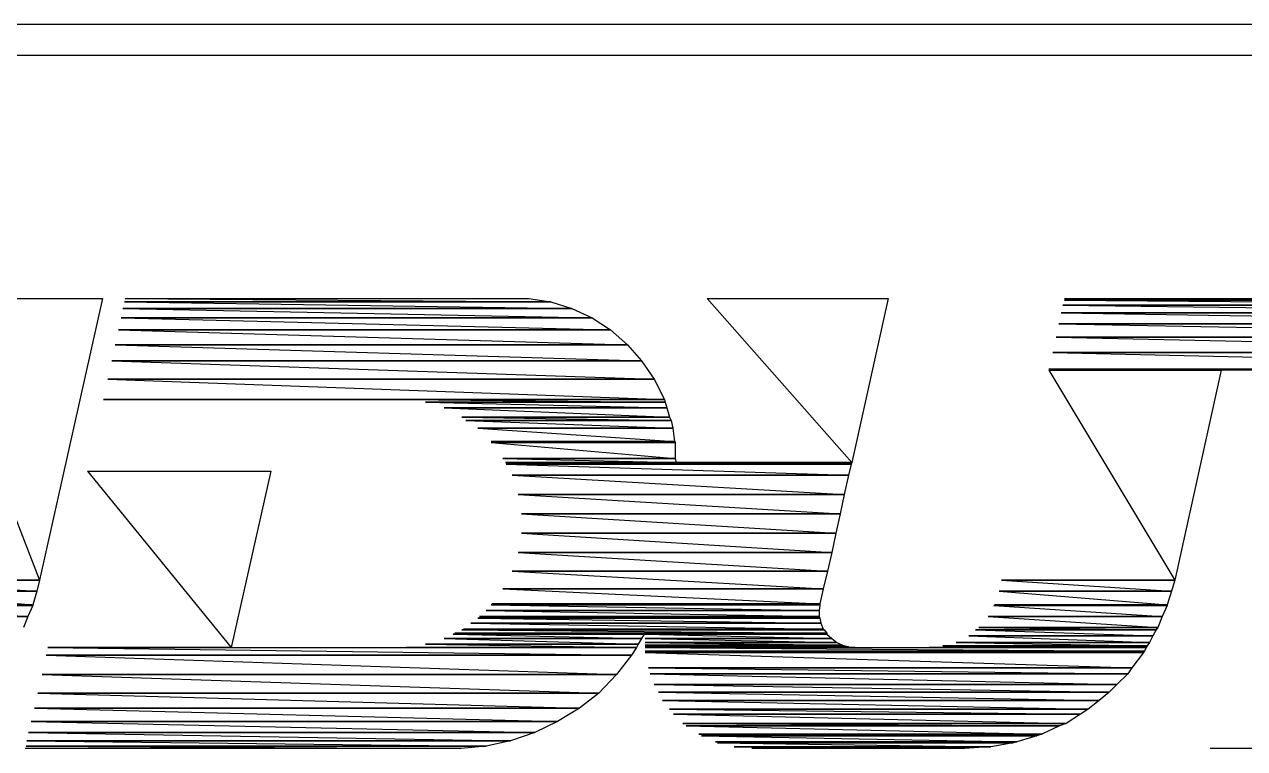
# Model space of a CAD drawing. Header units: millimetres. Extents: x 14 to 201, y 16 to 268.
# Drawn here: x 79.97 to 110.68, y 34.01 to 52.24 of the extents above; entities that cross this region are included whole.
import ezdxf

# ---------------------------------------------------------------- set-up
doc = ezdxf.new("R2010")
doc.units = ezdxf.units.MM
doc.layers.get('0').update_dxf_attribs({"linetype": 'CONTINUOUS'})

msp = doc.modelspace()

# ---------------------------------------------------------------- linework, layer by layer
at = {"color": 0}
for p, q in [((198.121, 52.2386), (17.0174, 52.2386)), ((149.648, 51.4558), (16.214, 51.4558)), ((93.2173, 45.2547), (82.4865, 45.2547)), ((82.4865, 45.2547), (93.7465, 45.0854)), ((82.4865, 45.2547), (93.2173, 45.2547)), ((82.5073, 45.339), (93.2173, 45.2547)), ((82.5073, 45.339), (92.6677, 45.339)), ((92.6677, 45.339), (93.2173, 45.2547)), ((93.2173, 45.2547), (93.7465, 45.0854)), ((97.1543, 45.339), (100.795, 41.2115)), ((97.1543, 45.339), (101.706, 45.339)), ((101.706, 45.339), (100.795, 41.2115)), ((122.386, 45.1693), (106.109, 45.1693)), ((106.109, 45.1693), (122.809, 44.9792)), ((106.109, 45.1693), (122.386, 45.1693)), ((106.15, 45.339), (121.941, 45.296)), ((106.15, 45.339), (121.455, 45.339)), ((121.941, 45.296), (106.15, 45.296)), ((106.15, 45.296), (122.386, 45.1693)), ((106.15, 45.296), (121.941, 45.296)), ((94.2552, 44.8525), (82.4011, 44.8525)), ((82.4011, 44.8525), (94.7208, 44.5562)), ((82.4011, 44.8525), (94.2552, 44.8525)), ((93.7465, 45.0854), (82.4438, 45.0854)), ((82.4438, 45.0854), (94.2552, 44.8525)), ((82.4438, 45.0854), (93.7465, 45.0854)), ((93.7465, 45.0854), (94.2552, 44.8525)), ((94.2552, 44.8525), (94.7208, 44.5562)), ((122.809, 44.9792), (106.066, 44.9792)), ((106.066, 44.9792), (123.19, 44.7036)), ((106.066, 44.9792), (122.809, 44.9792)), ((94.7208, 44.5562), (82.3376, 44.5562)), ((82.3376, 44.5562), (95.1438, 44.1745)), ((82.3376, 44.5562), (94.7208, 44.5562)), ((94.7208, 44.5562), (95.1438, 44.1745)), ((123.19, 44.7036), (106.003, 44.7036)), ((106.003, 44.7036), (123.529, 44.366)), ((106.003, 44.7036), (123.19, 44.7036)), ((123.529, 44.366), (105.94, 44.366)), ((105.94, 44.366), (123.804, 43.9843)), ((105.94, 44.366), (123.529, 44.366)), ((95.1438, 44.1745), (82.2537, 44.1745)), ((82.2537, 44.1745), (95.5036, 43.772)), ((82.2537, 44.1745), (95.1438, 44.1745)), ((95.1438, 44.1745), (95.5036, 43.772)), ((123.804, 43.9843), (105.854, 43.9843)), ((105.854, 43.9843), (123.994, 43.561)), ((105.854, 43.9843), (123.804, 43.9843)), ((95.5036, 43.772), (82.1697, 43.772)), ((82.1697, 43.772), (95.8219, 43.3077)), ((82.1697, 43.772), (95.5036, 43.772)), ((95.5036, 43.772), (95.8219, 43.3077)), ((95.8219, 43.3077), (82.0635, 43.3077)), ((82.0635, 43.3077), (96.0755, 42.799)), ((82.0635, 43.3077), (95.8219, 43.3077)), ((95.8219, 43.3077), (96.0755, 42.799)), ((123.994, 43.561), (105.749, 43.561)), ((105.749, 43.561), (124.015, 43.5405)), ((105.749, 43.561), (123.994, 43.561)), ((124.015, 43.5405), (105.749, 43.5405)), ((105.749, 43.5405), (108.924, 38.2489)), ((105.749, 43.5405), (110.087, 43.5405)), ((110.087, 43.5405), (108.924, 38.2489)), ((96.0755, 42.799), (81.9573, 42.799)), ((81.9573, 42.799), (96.0755, 42.799)), ((81.9573, 42.799), (96.0755, 42.799)), ((89.578, 42.799), (96.096, 42.7359)), ((89.578, 42.799), (96.0755, 42.799)), ((96.096, 42.7359), (90.0645, 42.7359)), ((90.0645, 42.7359), (96.139, 42.587)), ((90.0645, 42.7359), (96.096, 42.7359)), ((96.0755, 42.799), (96.096, 42.7359)), ((96.096, 42.7359), (96.139, 42.587)), ((96.139, 42.587), (90.5302, 42.587)), ((90.5302, 42.587), (96.2021, 42.3541)), ((90.5302, 42.587), (96.139, 42.587)), ((96.139, 42.587), (96.2021, 42.3541)), ((96.2021, 42.3541), (90.974, 42.3541)), ((90.974, 42.3541), (96.2448, 42.2698)), ((90.974, 42.3541), (96.2021, 42.3541)), ((96.2448, 42.2698), (91.0802, 42.2698)), ((91.0802, 42.2698), (96.2875, 42.0797)), ((91.0802, 42.2698), (96.2448, 42.2698)), ((96.2875, 42.0797), (91.3765, 42.0797)), ((91.3765, 42.0797), (96.3291, 41.7407)), ((91.3765, 42.0797), (96.2875, 42.0797)), ((96.2021, 42.3541), (96.2448, 42.2698)), ((96.2448, 42.2698), (96.2875, 42.0797)), ((96.2875, 42.0797), (96.3291, 41.7407)), ((96.3291, 41.7407), (91.7152, 41.7407)), ((91.7152, 41.7407), (96.351, 41.7202)), ((91.7152, 41.7407), (96.3291, 41.7407)), ((96.351, 41.7202), (91.7152, 41.7202)), ((91.7152, 41.7202), (96.351, 41.3177)), ((91.7152, 41.7202), (96.351, 41.7202)), ((96.3291, 41.7407), (96.351, 41.7202)), ((96.351, 41.7202), (96.351, 41.3177)), ((96.351, 41.3177), (92.0115, 41.3177)), ((92.0115, 41.3177), (96.3718, 41.2115)), ((92.0115, 41.3177), (96.351, 41.3177)), ((96.3718, 41.2115), (92.075, 41.2115)), ((92.075, 41.2115), (96.3718, 41.1688)), ((92.075, 41.2115), (96.3718, 41.2115)), ((96.3718, 41.1688), (92.0958, 41.1688)), ((92.0958, 41.1688), (100.711, 40.8947)), ((92.0958, 41.1688), (100.775, 41.1688)), ((96.351, 41.3177), (96.3718, 41.2115)), ((100.795, 41.2115), (96.3718, 41.2115)), ((96.3718, 41.2115), (100.775, 41.1688)), ((96.3718, 41.2115), (100.795, 41.2115)), ((96.3718, 41.2115), (96.3718, 41.1688)), ((100.775, 41.1688), (96.3718, 41.1688)), ((100.775, 41.1688), (100.711, 40.8947)), ((100.795, 41.2115), (100.775, 41.1688)), ((81.5552, 40.9995), (85.175, 36.5552)), ((81.5552, 40.9995), (86.1702, 40.9995)), ((86.1702, 40.9995), (85.175, 36.5552)), ((100.711, 40.8947), (92.2443, 40.8947)), ((92.2443, 40.8947), (100.605, 40.4068)), ((92.2443, 40.8947), (100.711, 40.8947)), ((100.711, 40.8947), (100.605, 40.4068)), ((100.605, 40.4068), (92.3918, 40.4068)), ((92.3918, 40.4068), (100.499, 39.9203)), ((92.3918, 40.4068), (100.605, 40.4068)), ((100.605, 40.4068), (100.499, 39.9203)), ((100.499, 39.9203), (92.4775, 39.9203)), ((92.4775, 39.9203), (100.393, 39.4339)), ((92.4775, 39.9203), (100.499, 39.9203)), ((100.499, 39.9203), (100.393, 39.4339)), ((100.393, 39.4339), (92.4775, 39.4339)), ((92.4775, 39.4339), (100.288, 38.946)), ((92.4775, 39.4339), (100.393, 39.4339)), ((100.393, 39.4339), (100.288, 38.946)), ((100.288, 38.946), (92.3918, 38.946)), ((92.3918, 38.946), (100.182, 38.4803)), ((92.3918, 38.946), (100.288, 38.946)), ((100.288, 38.946), (100.182, 38.4803)), ((100.182, 38.4803), (92.2443, 38.4803)), ((92.2443, 38.4803), (100.076, 38.0365)), ((92.2443, 38.4803), (100.182, 38.4803)), ((100.182, 38.4803), (100.076, 38.0365)), ((108.924, 38.2489), (104.563, 38.2489)), ((104.563, 38.2489), (108.839, 37.9734)), ((104.563, 38.2489), (108.924, 38.2489)), ((108.924, 38.2489), (108.839, 37.9734)), ((100.076, 38.0365), (92.0115, 38.0365)), ((92.0115, 38.0365), (99.9917, 37.6548)), ((92.0115, 38.0365), (100.076, 38.0365)), ((100.076, 38.0365), (99.9917, 37.6548)), ((108.839, 37.9734), (104.499, 37.9734)), ((104.499, 37.9734), (108.733, 37.6343)), ((104.499, 37.9734), (108.839, 37.9734)), ((108.839, 37.9734), (108.733, 37.6343)), ((99.9698, 37.4869), (91.5885, 37.4869)), ((91.5885, 37.4869), (99.9698, 37.338)), ((91.5885, 37.4869), (99.9698, 37.4869)), ((99.9917, 37.6343), (91.7152, 37.6343)), ((91.7152, 37.6343), (99.9698, 37.4869)), ((91.7152, 37.6343), (99.9917, 37.6343)), ((99.9917, 37.6548), (91.736, 37.6548)), ((91.736, 37.6548), (99.9917, 37.6343)), ((91.736, 37.6548), (99.9917, 37.6548)), ((99.9917, 37.6343), (99.9698, 37.4869)), ((99.9698, 37.4869), (99.9698, 37.338)), ((99.9917, 37.6548), (99.9917, 37.6343)), ((108.733, 37.6135), (104.372, 37.6135)), ((104.372, 37.6135), (108.606, 37.338)), ((104.372, 37.6135), (108.733, 37.6135)), ((108.733, 37.6343), (104.395, 37.6343)), ((104.395, 37.6343), (108.733, 37.6135)), ((104.395, 37.6343), (108.733, 37.6343)), ((108.733, 37.6135), (108.606, 37.338)), ((108.733, 37.6343), (108.733, 37.6135)), ((100.013, 37.1683), (91.2068, 37.1683)), ((91.2068, 37.1683), (100.076, 37.0209)), ((91.2068, 37.1683), (100.013, 37.1683)), ((99.9917, 37.2953), (91.3765, 37.2953)), ((91.3765, 37.2953), (100.013, 37.1683)), ((91.3765, 37.2953), (99.9917, 37.2953)), ((99.9698, 37.338), (91.4192, 37.338)), ((91.4192, 37.338), (99.9917, 37.2953)), ((91.4192, 37.338), (99.9698, 37.338)), ((99.9698, 37.338), (99.9917, 37.2953)), ((99.9917, 37.2953), (100.013, 37.1683)), ((100.013, 37.1683), (100.076, 37.0209)), ((108.606, 37.338), (104.225, 37.338)), ((104.225, 37.338), (108.5, 37.0625)), ((104.225, 37.338), (108.606, 37.338)), ((108.606, 37.338), (108.5, 37.0625)), ((95.5668, 36.8928), (90.763, 36.8928)), ((90.763, 36.8928), (95.5036, 36.788)), ((90.763, 36.8928), (95.5668, 36.8928)), ((100.161, 36.915), (90.8043, 36.915)), ((90.8043, 36.915), (95.5668, 36.8928)), ((90.8043, 36.915), (95.589, 36.915)), ((100.096, 36.999), (90.974, 36.999)), ((90.974, 36.999), (100.161, 36.915)), ((90.974, 36.999), (100.096, 36.999)), ((100.076, 37.0209), (91.0167, 37.0209)), ((91.0167, 37.0209), (100.096, 36.999)), ((91.0167, 37.0209), (100.076, 37.0209)), ((95.5668, 36.8928), (95.5036, 36.788)), ((95.589, 36.915), (95.5668, 36.8928)), ((95.589, 36.915), (100.161, 36.8928)), ((95.589, 36.915), (100.161, 36.915)), ((100.161, 36.8928), (95.589, 36.8928)), ((95.589, 36.8928), (100.288, 36.788)), ((95.589, 36.8928), (100.161, 36.8928)), ((100.076, 37.0209), (100.096, 36.999)), ((100.096, 36.999), (100.161, 36.915)), ((100.161, 36.915), (100.161, 36.8928)), ((100.161, 36.8928), (100.288, 36.788)), ((108.458, 36.999), (103.907, 36.999)), ((103.907, 36.999), (108.373, 36.8515)), ((103.907, 36.999), (108.458, 36.999)), ((108.5, 37.0625), (103.992, 37.0625)), ((103.992, 37.0625), (108.458, 36.999)), ((103.992, 37.0625), (108.5, 37.0625)), ((108.458, 36.999), (108.373, 36.8515)), ((108.5, 37.0625), (108.458, 36.999)), ((85.175, 36.5552), (80.56, 36.5552)), ((80.56, 36.5552), (95.25, 36.3636)), ((80.56, 36.5552), (95.3767, 36.5552)), ((95.3767, 36.5552), (89.578, 36.5552)), ((95.4193, 36.6391), (90.0645, 36.6391)), ((90.0645, 36.6391), (95.3767, 36.5552)), ((90.0645, 36.6391), (95.4193, 36.6391)), ((95.5036, 36.788), (90.5302, 36.788)), ((90.5302, 36.788), (95.4193, 36.6391)), ((90.5302, 36.788), (95.5036, 36.788)), ((95.3767, 36.5552), (95.25, 36.3636)), ((95.4193, 36.6391), (95.3767, 36.5552)), ((95.5036, 36.788), (95.4193, 36.6391)), ((100.288, 36.788), (95.589, 36.788)), ((95.589, 36.788), (100.415, 36.6818)), ((95.589, 36.788), (100.288, 36.788)), ((100.415, 36.6818), (95.589, 36.6818)), ((95.589, 36.6818), (100.562, 36.6187)), ((95.589, 36.6818), (100.415, 36.6818)), ((100.562, 36.6187), (95.589, 36.6187)), ((95.589, 36.6187), (100.711, 36.576)), ((95.589, 36.6187), (100.562, 36.6187)), ((100.711, 36.576), (95.589, 36.576)), ((95.589, 36.576), (100.881, 36.5552)), ((95.589, 36.576), (100.711, 36.576)), ((100.881, 36.5552), (95.589, 36.5552)), ((95.589, 36.5552), (108.162, 36.4698)), ((95.589, 36.5552), (108.204, 36.5552)), ((100.288, 36.788), (100.415, 36.6818)), ((100.415, 36.6818), (100.562, 36.6187)), ((100.562, 36.6187), (100.711, 36.576)), ((100.711, 36.576), (100.881, 36.5552)), ((108.204, 36.5552), (102.742, 36.5552)), ((108.226, 36.5965), (103.081, 36.5965)), ((103.081, 36.5965), (108.204, 36.5552)), ((103.081, 36.5965), (108.226, 36.5965)), ((108.289, 36.6818), (103.42, 36.6818)), ((103.42, 36.6818), (108.226, 36.5965)), ((103.42, 36.6818), (108.289, 36.6818)), ((108.373, 36.8515), (103.737, 36.8515)), ((103.737, 36.8515), (108.289, 36.6818)), ((103.737, 36.8515), (108.373, 36.8515)), ((108.204, 36.5552), (108.162, 36.4698)), ((108.226, 36.5965), (108.204, 36.5552)), ((108.289, 36.6818), (108.226, 36.5965)), ((108.373, 36.8515), (108.289, 36.6818)), ((95.25, 36.3636), (80.5173, 36.3636)), ((80.5173, 36.3636), (94.8697, 35.8771)), ((80.5173, 36.3636), (95.25, 36.3636)), ((95.25, 36.3636), (94.8697, 35.8771)), ((108.162, 36.4698), (95.589, 36.4698)), ((95.589, 36.4698), (108.14, 36.4285)), ((95.589, 36.4698), (108.162, 36.4698)), ((108.14, 36.4285), (95.589, 36.4285)), ((95.589, 36.4285), (107.844, 36.0468)), ((95.589, 36.4285), (108.14, 36.4285)), ((108.14, 36.4285), (107.844, 36.0468)), ((108.162, 36.4698), (108.14, 36.4285)), ((107.844, 36.0468), (95.673, 36.0468)), ((95.673, 36.0468), (107.738, 35.8994)), ((95.673, 36.0468), (107.844, 36.0468)), ((107.844, 36.0468), (107.738, 35.8994)), ((94.8697, 35.8771), (80.4125, 35.8771)), ((80.4125, 35.8771), (94.4245, 35.4115)), ((80.4125, 35.8771), (94.8697, 35.8771)), ((94.8697, 35.8771), (94.4245, 35.4115)), ((107.738, 35.8994), (95.7157, 35.8994)), ((95.7157, 35.8994), (107.464, 35.6235)), ((95.7157, 35.8994), (107.738, 35.8994)), ((107.738, 35.8994), (107.464, 35.6235)), ((94.4245, 35.4115), (80.3067, 35.4115)), ((80.3067, 35.4115), (93.938, 35.0311)), ((80.3067, 35.4115), (94.4245, 35.4115)), ((94.4245, 35.4115), (93.938, 35.0311)), ((107.464, 35.6235), (95.8219, 35.6235)), ((95.8219, 35.6235), (107.272, 35.4334)), ((95.8219, 35.6235), (107.464, 35.6235)), ((107.272, 35.4334), (95.928, 35.4334)), ((95.928, 35.4334), (107.018, 35.2213)), ((95.928, 35.4334), (107.272, 35.4334)), ((107.272, 35.4334), (107.018, 35.2213)), ((107.464, 35.6235), (107.272, 35.4334)), ((93.938, 35.0311), (80.221, 35.0311)), ((80.221, 35.0311), (93.387, 34.6921)), ((80.221, 35.0311), (93.938, 35.0311)), ((93.938, 35.0311), (93.387, 34.6921)), ((107.018, 35.2213), (96.0328, 35.2213)), ((96.0328, 35.2213), (106.743, 35.0091)), ((96.0328, 35.2213), (107.018, 35.2213)), ((107.018, 35.2213), (106.743, 35.0091)), ((106.743, 35.0091), (96.2021, 35.0091)), ((96.2021, 35.0091), (106.553, 34.8823)), ((96.2021, 35.0091), (106.743, 35.0091)), ((106.553, 34.8823), (96.3083, 34.8823)), ((96.3083, 34.8823), (106.193, 34.6494)), ((96.3083, 34.8823), (106.553, 34.8823)), ((106.553, 34.8823), (106.193, 34.6494)), ((106.743, 35.0091), (106.553, 34.8823)), ((92.8165, 34.4165), (80.0735, 34.4165)), ((80.0735, 34.4165), (92.2017, 34.2057)), ((80.0735, 34.4165), (92.8165, 34.4165)), ((93.387, 34.6921), (80.137, 34.6921)), ((80.137, 34.6921), (92.8165, 34.4165)), ((80.137, 34.6921), (93.387, 34.6921)), ((92.8165, 34.4165), (92.2017, 34.2057)), ((93.387, 34.6921), (92.8165, 34.4165)), ((106.193, 34.6494), (96.5412, 34.6494)), ((96.5412, 34.6494), (106.023, 34.586)), ((96.5412, 34.6494), (106.193, 34.6494)), ((106.023, 34.586), (96.6251, 34.586)), ((96.6251, 34.586), (105.58, 34.3752)), ((96.6251, 34.586), (106.023, 34.586)), ((106.023, 34.586), (105.58, 34.3752)), ((106.193, 34.6494), (106.023, 34.586)), ((92.2017, 34.2057), (80.0308, 34.2057)), ((80.0308, 34.2057), (91.5885, 34.0789)), ((80.0308, 34.2057), (92.2017, 34.2057)), ((92.2017, 34.2057), (91.5885, 34.0789)), ((105.58, 34.3752), (96.9437, 34.3752)), ((96.9437, 34.3752), (105.453, 34.3324)), ((96.9437, 34.3752), (105.58, 34.3752)), ((105.453, 34.3324), (97.0068, 34.3324)), ((97.0068, 34.3324), (104.944, 34.1836)), ((97.0068, 34.3324), (105.453, 34.3324)), ((104.944, 34.1836), (97.3667, 34.1836)), ((97.3667, 34.1836), (104.859, 34.1629)), ((97.3667, 34.1836), (104.944, 34.1836)), ((104.859, 34.1629), (97.4094, 34.1629)), ((97.4094, 34.1629), (104.289, 34.0568)), ((97.4094, 34.1629), (104.859, 34.1629)), ((104.859, 34.1629), (104.289, 34.0568)), ((104.944, 34.1836), (104.859, 34.1629)), ((105.453, 34.3324), (104.944, 34.1836)), ((105.58, 34.3752), (105.453, 34.3324)), ((90.9532, 34.0141), (79.9881, 34.0141)), ((91.5885, 34.0789), (80.0104, 34.0789)), ((80.0104, 34.0789), (90.9532, 34.0141)), ((80.0104, 34.0789), (91.5885, 34.0789)), ((91.5885, 34.0789), (90.9532, 34.0141)), ((104.289, 34.0568), (97.8323, 34.0568)), ((97.8323, 34.0568), (104.225, 34.0568)), ((97.8323, 34.0568), (104.289, 34.0568)), ((97.8323, 34.0568), (103.633, 34.0141)), ((97.8323, 34.0568), (104.225, 34.0568)), ((103.633, 34.0141), (98.2761, 34.0141)), ((104.225, 34.0568), (103.633, 34.0141)), ((104.289, 34.0568), (104.225, 34.0568)), ((114.49, 34.0141), (109.813, 34.0141))]:
    msp.add_line(p, q, dxfattribs=at)
at = {"color": 251}
for p, q in [((77.5974, 45.339), (80.3494, 38.2489)), ((77.5974, 45.339), (81.9369, 45.339)), ((81.9369, 45.339), (80.3494, 38.2489)), ((80.3494, 38.2489), (76.0099, 38.2489)), ((76.0099, 38.2489), (80.2845, 37.9734)), ((76.0099, 38.2489), (80.3494, 38.2489)), ((80.3494, 38.2489), (80.2845, 37.9734)), ((80.2845, 37.9734), (75.9464, 37.9734)), ((75.9464, 37.9734), (80.1797, 37.6343)), ((75.9464, 37.9734), (80.2845, 37.9734)), ((80.2845, 37.9734), (80.1797, 37.6343)), ((80.1797, 37.6135), (75.8197, 37.6135)), ((75.8197, 37.6135), (80.053, 37.338)), ((75.8197, 37.6135), (80.1797, 37.6135)), ((80.1797, 37.6343), (75.8402, 37.6343)), ((75.8402, 37.6343), (80.1797, 37.6135)), ((75.8402, 37.6343), (80.1797, 37.6343)), ((80.1797, 37.6135), (80.053, 37.338)), ((80.1797, 37.6343), (80.1797, 37.6135)), ((80.053, 37.338), (75.6708, 37.338)), ((75.6708, 37.338), (80.053, 37.338)), ((80.053, 37.338), (79.9469, 37.0625))]:
    msp.add_line(p, q, dxfattribs=at)

doc.saveas('drawing.dxf')
